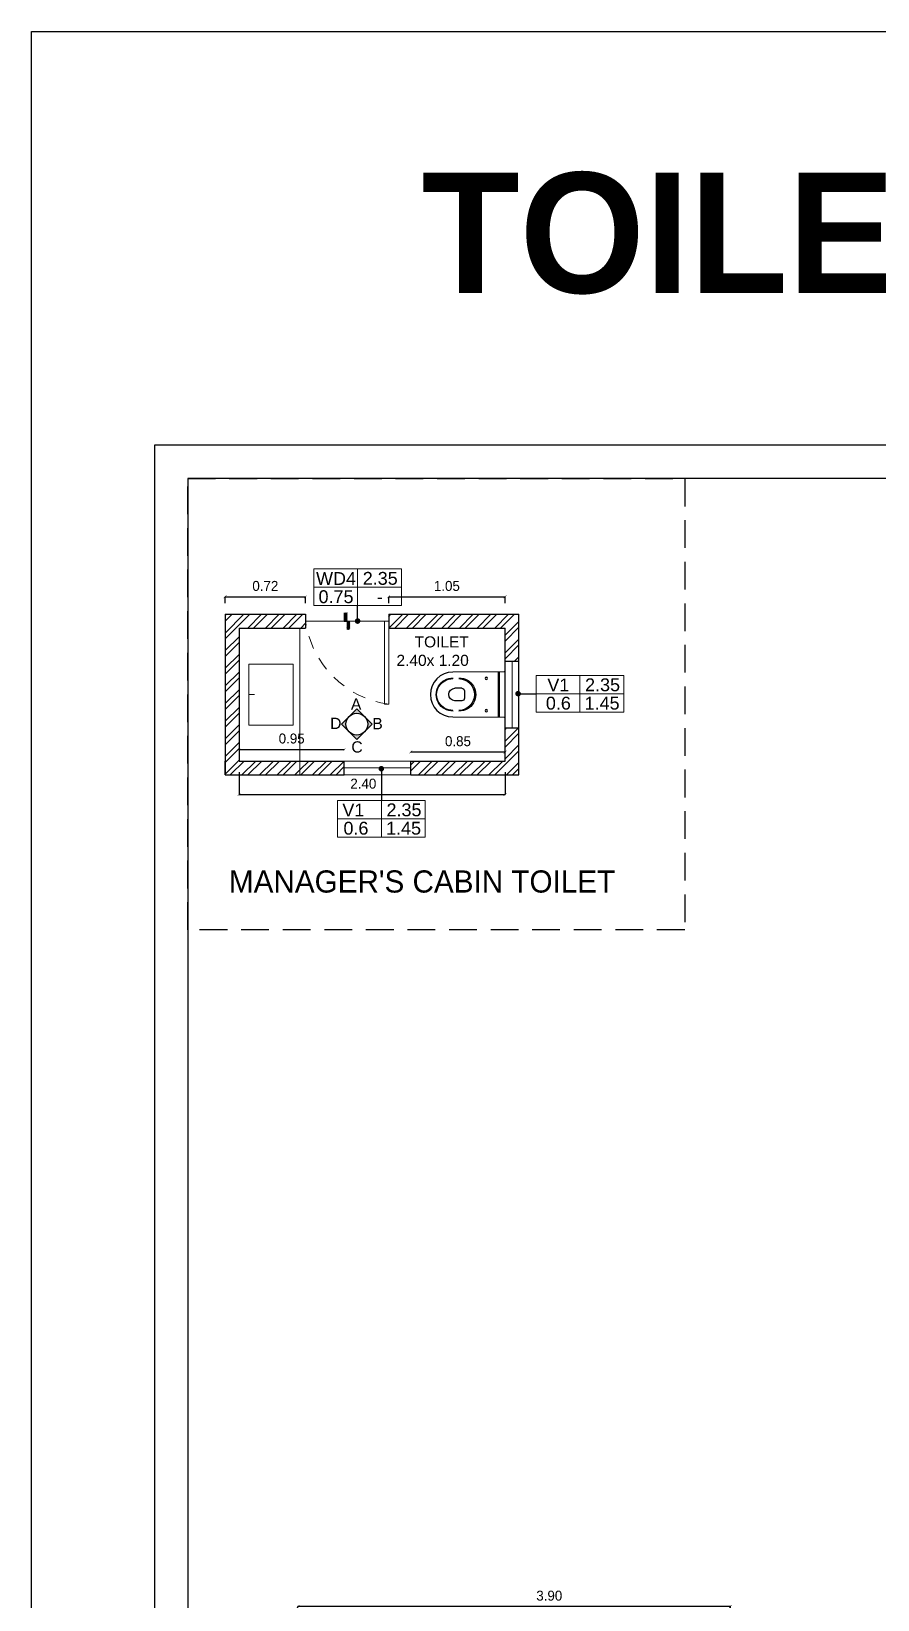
# Model space of a CAD drawing. Header units: metres. Extents: x 494 to 1845, y -666 to 1061.
# Drawn here: x 1396.85 to 1404.48, y 256.14 to 270.29 of the extents above; entities that cross this region are included whole.
import ezdxf

# ---------------------------------------------------------------- set-up
doc = ezdxf.new("R2010")
doc.units = ezdxf.units.M
doc.header["$MEASUREMENT"] = 0
for name, pattern in [('1', [0]), ('ACAD_ISO02W100', [15, 12, -3]), ('DASHED2', [0.375, 0.25, -0.125])]:
    doc.linetypes.add(name, pattern=pattern)
doc.layers.get('Defpoints').update_dxf_attribs({"color": 12})
for name, color, linetype, lineweight in [('.', 7, 'Continuous', 5), ('toilet', 8, 'Continuous', 0), ('VDA-DOOR', 23, 'Continuous', 5), ('VDA-DW TAGS', 4, 'Continuous', 9), ('VDA-ELEV LINES', 8, 'Continuous', 9), ('VDA-PLUMBING', 8, 'Continuous', 13), ('VDA-WALL', 250, 'Continuous', 25), ('VDA-WINDOW', 5, 'Continuous', 9)]:
    doc.layers.add(name, color=color, linetype=linetype, lineweight=lineweight)
for name, color, linetype in [('A-AREA', 1, 'Continuous'), ('A-TAGS', 210, 'Continuous'), ('Flooring', 250, 'Continuous'), ('SHEET', 7, 'Continuous'), ('TILE DROP', 180, '1'), ('TOILET FIXTURES', 8, 'Continuous'), ('VDA DIMENSION', 8, 'Continuous'), ('VDA-DIM', 252, '1'), ('VDA-TEXT', 250, '1'), ('VDA-WALL HATCH', 252, 'Continuous')]:
    doc.layers.add(name, color=color, linetype=linetype)
doc.styles.add('0.2', font='arial.ttf', dxfattribs={"height": 0.2})
doc.styles.add('arial', font='arial.ttf', dxfattribs={"height": 0.3})
doc.styles.add('RS', font='GOTHIC.TTF')
doc.styles.get("Standard").update_dxf_attribs({"font": 'arial.ttf'})
doc.dimstyles.new('SMALL-1', dxfattribs={"dimtxt": 0.16, "dimasz": 0.035, "dimexe": 0, "dimexo": 0.1, "dimgap": 0.05, "dimtad": 1, "dimzin": 0, "dimdsep": 46, "dimtxsty": 'RS', "dimblk": 'DOT', "dimcen": 2.5, "dimclrd": 256, "dimclre": 256, "dimclrt": 5, "dimadec": 0, "dimazin": 0, "dimtfac": 1, "dimtdec": 3, "dimtofl": 0, "dimtmove": 0, "dimatfit": 3, "dimfxl": 0, "dimtolj": 1, "dimtzin": 0, "dimarcsym": 0})
pattern_1 = [(45, (-117.6834508248317, -117.68349106726), (-0.0795495128834866, 0.0795495128834866), []), (45, (-117.6304178163316, -117.68349106726), (-0.0795495128834866, 0.0795495128834866), [])]
pattern_2 = [(135.0000000000001, (-4.440892098500626e-16, 0.375), (-0.004419417382415919, -0.004419417382415927), [])]

# ---------------------------------------------------------------- blocks, each defined once
blk = doc.blocks.new('_ArchTick')
at = {"color": 0, "linetype": 'ByBlock', "const_width": 0.15}
blk.add_lwpolyline([(-0.5, -0.5), (0.5, 0.5)], dxfattribs=at)
blk = doc.blocks.new('*D530')
at = {"layer": 'Defpoints', "color": 0}
for p in [(1401.123430573844, 265.1854664791794), (1400.073437270441, 265.0287383270858), (1401.123430573844, 265.0287383270858)]:
    blk.add_point(p, dxfattribs=at)
at = {"layer": 'VDA-DIM', "lineweight": -2}
for p, q in [((1400.073437270441, 265.1287383270858), (1400.073437270441, 265.1854664791794)), ((1400.073437270441, 265.1854664791794), (1401.123430573844, 265.1854664791794)), ((1401.123430573844, 265.1287383270858), (1401.123430573844, 265.1854664791794))]:
    blk.add_line(p, q, dxfattribs=at)
at = {"layer": 'VDA-DIM', "lineweight": -2, "xscale": 0.025, "yscale": 0.025, "zscale": 0.025, "rotation": 180}
blk.add_blockref('_ArchTick', (1400.073437270441, 265.1854664791794), dxfattribs=at)
at = {"layer": 'VDA-DIM', "lineweight": -2, "xscale": 0.025, "yscale": 0.025, "zscale": 0.025}
blk.add_blockref('_ArchTick', (1401.123430573844, 265.1854664791794), dxfattribs=at)
at = {"layer": 'VDA-DIM', "color": 5, "insert": (1400.598433922142, 265.2827302453248), "char_height": 0.09, "attachment_point": 5, "style": 'RS'}
blk.add_mtext('\\A1;1.05', dxfattribs=at)
blk = doc.blocks.new('*D531')
at = {"layer": 'Defpoints', "color": 0}
for p in [(1399.323433118578, 265.1854664852721), (1398.598437270441, 265.0287383270858), (1399.323433118578, 265.0287383270858)]:
    blk.add_point(p, dxfattribs=at)
at = {"layer": 'VDA-DIM', "lineweight": -2}
for p, q in [((1398.598437270441, 265.1287383270858), (1398.598437270441, 265.1854664852721)), ((1398.598437270441, 265.1854664852721), (1399.323433118578, 265.1854664852721)), ((1399.323433118578, 265.1287383270858), (1399.323433118578, 265.1854664852721))]:
    blk.add_line(p, q, dxfattribs=at)
at = {"layer": 'VDA-DIM', "lineweight": -2, "xscale": 0.025, "yscale": 0.025, "zscale": 0.025, "rotation": 180}
blk.add_blockref('_ArchTick', (1398.598437270441, 265.1854664852721), dxfattribs=at)
at = {"layer": 'VDA-DIM', "lineweight": -2, "xscale": 0.025, "yscale": 0.025, "zscale": 0.025}
blk.add_blockref('_ArchTick', (1399.323433118578, 265.1854664852721), dxfattribs=at)
at = {"layer": 'VDA-DIM', "color": 5, "insert": (1398.96093519451, 265.2827302514176), "char_height": 0.09, "attachment_point": 5, "style": 'RS'}
blk.add_mtext('\\A1;0.72', dxfattribs=at)
blk = doc.blocks.new('DSFSDFSXDFD')
at = {"layer": 'VDA-PLUMBING', "lineweight": -3}
for p, q in [((-4851328.537607894, -783007.5066046431, -1.776001775254723), (-4851328.94678587, -783007.5066046431, -1.776001775254723)), ((-4851328.538440785, -783007.5157011151, -1.776001775254723), (-4851328.945952996, -783007.5157011151, -1.776001775254723)), ((-4851328.798304164, -783007.8420971865, -1.776001775254723), (-4851328.798304164, -783007.9051043794, -1.776001775254723)), ((-4851328.708531805, -783007.8200216885, -1.776001775254723), (-4851328.775861957, -783007.8200216885, -1.776001775254723)), ((-4851328.686088397, -783007.842465081, -1.776001775254723), (-4851328.686088397, -783007.9054722739, -1.776001775254723))]:
    blk.add_line(p, q, dxfattribs=at)
at = {"layer": 'VDA-PLUMBING', "lineweight": -3, "elevation": -1.776001775254723}
blk.add_lwpolyline([(-4851328.54518069, -783007.4532983436, -0.4158598679387587), (-4851328.537325638, -783007.461197658), (-4851328.540206372, -783007.9246095612, -1), (-4851328.944187411, -783007.9246095612), (-4851328.947068145, -783007.461197658, -0.4158598679388874), (-4851328.939213092, -783007.4532983436)], format="xyb", close=True, dxfattribs=at)
at = {"layer": 'VDA-PLUMBING', "lineweight": -3}
for centre in [(-4851328.888078946, -783007.6216237787, -1.776001775254723), (-4851328.596314837, -783007.6216237787, -1.776001775254723)]:
    blk.add_circle(centre, 0.01122169564471108, dxfattribs=at)
for centre, radius, start, end in [((-4851328.742196881, -783007.8663721918, -1.776001775254723), 0.148856694203309, 358.9852565772135, 181.0147434227865), ((-4851328.742196881, -783007.8719907412, -1.776001775254723), 0.1432535492520892, 1.192908138399502, 178.8070918616005), ((-4851328.742196881, -783007.9250014189, -1.776001775254723), 0.148856694203309, 178.9852565772135, 1.014743422786505), ((-4851328.742196881, -783007.9272448597, -1.776001775254723), 0.143246744260473, 178.9458768199636, 1.054123180036426), ((-4851328.742196881, -783007.9054722739, -1.776001775254723), 0.05610847822355529, 180, 270), ((-4851328.775861957, -783007.842465081, -1.776001775254723), 0.02244339128942216, 90, 180), ((-4851328.742196881, -783007.9054722739, -1.776001775254723), 0.05610847822355529, 270, 0), ((-4851328.708531805, -783007.842465081, -1.776001775254723), 0.02244339128942216, 0, 90)]:
    blk.add_arc(centre, radius, start, end, dxfattribs=at)
blk = doc.blocks.new('wb')
at = {"layer": 'VDA-PLUMBING'}
blk.add_line((0, 0), (0, -0.05031763110309839), dxfattribs=at)
at = {"layer": 'VDA-PLUMBING', "elevation": -0.7094465621008812}
blk.add_lwpolyline([(-0.2750000000596629, -0.4000000000014552), (-0.2750000000596629, 0), (0.2749999999432475, 0), (0.2749999999432475, -0.4000000000014552)], close=True, dxfattribs=at)
blk = doc.blocks.new('FGFGDFG')
at = {"layer": 'VDA-DOOR'}
for p, q in [((2885.550436904467, -2510.215094113677, -0.0028516818295958), (2885.550436904467, -2509.465094113677, -0.0028516818295958)), ((2885.550436904467, -2509.465094113677, -0.0028516818295958), (2885.588408747094, -2509.465094113677, -0.0028516818295958)), ((2885.588408747094, -2509.465094113677, -0.0028516818295958), (2885.588408747094, -2510.215094113677, -0.0028516818295958)), ((2885.588408747094, -2510.215094113677, -0.0028516818295958), (2885.550436904467, -2510.215094113677, -0.0028516818295958))]:
    blk.add_line(p, q, dxfattribs=at)
at = {"layer": 'VDA-DOOR', "linetype": 'ACAD_ISO02W100', "ltscale": 0.01}
blk.add_arc((2885.709383303022, -2510.336068669635, -0.0028516818295958), 0.8793358404296406, 97.90754138939963, 172.092458608656, dxfattribs=at)
blk = doc.blocks.new('_Dot')
at = {"color": 0, "linetype": 'ByBlock', "lineweight": -2}
blk.add_line((-0.5, 0), (-1, 0), dxfattribs=at)
at = {"color": 0, "linetype": 'ByBlock', "const_width": 0.5}
blk.add_lwpolyline([(-0.25, 0, 1), (0.25, 0, 1)], format="xyb", close=True, dxfattribs=at)
blk = doc.blocks.new('WD4')
at = {"layer": 'VDA-DW TAGS'}
for p, q in [((1523.82759115453, 276.9801576190598), (1523.82759115453, 277.3110322087863)), ((1524.222331358282, 277.1455949139249), (1523.432850950771, 277.1455949139249))]:
    blk.add_line(p, q, dxfattribs=at)
blk.add_lwpolyline([(1524.222331358282, 277.31103220879), (1523.432850950771, 277.31103220879), (1523.432850950771, 276.9801576190598), (1524.222331358282, 276.9801576190598)], close=True, dxfattribs=at)
at = {"layer": 'VDA-DW TAGS', "char_height": 0.1159809851405905, "attachment_point": 8, "style": 'arial'}
for s, insert, width in [('WD4', (1523.633065192482, 277.166256333317), 0.2822932409837917), ('2.35', (1524.031707547316, 277.166256333317), 0.2822932409837917), ('0.75', (1523.633065192482, 277.0008190384519), 0.275840167237977), ('{\\fArial|b0|i0|c0|p34;-}', (1524.027805396234, 277.0008190384519), 0.3661736348513708)]:
    blk.add_mtext(s, dxfattribs=dict(at, insert=insert, width=width))
blk = doc.blocks.new('*D532')
at = {"layer": 'Defpoints', "color": 0}
for p in [(1399.67342545891, 263.8093687201712), (1398.72342545891, 263.7037112570302), (1399.67342545891, 263.703588025148)]:
    blk.add_point(p, dxfattribs=at)
at = {"layer": 'VDA DIMENSION', "lineweight": -2}
for p, q in [((1398.72342545891, 263.8037112570302), (1398.72342545891, 263.8093687201712)), ((1398.72342545891, 263.8093687201712), (1399.67342545891, 263.8093687201712)), ((1399.67342545891, 263.803588025148), (1399.67342545891, 263.8093687201712))]:
    blk.add_line(p, q, dxfattribs=at)
at = {"layer": 'VDA DIMENSION', "lineweight": -2, "xscale": 0.025, "yscale": 0.025, "zscale": 0.025, "rotation": 180}
blk.add_blockref('_ArchTick', (1398.72342545891, 263.8093687201712), dxfattribs=at)
at = {"layer": 'VDA DIMENSION', "lineweight": -2, "xscale": 0.025, "yscale": 0.025, "zscale": 0.025}
blk.add_blockref('_ArchTick', (1399.67342545891, 263.8093687201712), dxfattribs=at)
at = {"layer": 'VDA DIMENSION', "color": 5, "insert": (1399.19842545891, 263.9066324863167), "char_height": 0.09, "attachment_point": 5, "style": 'RS'}
blk.add_mtext('\\A1;0.95', dxfattribs=at)
blk = doc.blocks.new('V1')
at = {"layer": 'VDA-DW TAGS'}
for p, q in [((1525.345971780803, 322.8255013930478), (1525.345971780803, 323.1563759827781)), ((1525.740711984555, 322.9909386879129), (1524.950971780803, 322.9909386879129))]:
    blk.add_line(p, q, dxfattribs=at)
blk.add_lwpolyline([(1525.740711984555, 323.1563759827781), (1524.950971780803, 323.1563759827781), (1524.950971780803, 322.8255013930478), (1525.740711984555, 322.8255013930478)], close=True, dxfattribs=at)
at = {"layer": 'VDA-DW TAGS', "char_height": 0.1159809851405905, "attachment_point": 8, "style": 'arial'}
for s, insert, width in [('V1', (1525.093642404539, 323.0116001073051), 0.2822932409837917), ('2.35', (1525.550088173589, 323.0116001073051), 0.2822932409837917), ('0.6', (1525.116763770219, 322.84616281244), 0.275840167237977), ('1.45', (1525.546186022507, 322.84616281244), 0.3661736348513708)]:
    blk.add_mtext(s, dxfattribs=dict(at, insert=insert, width=width))
blk = doc.blocks.new('fgfdsgfdg')
at = {"layer": 'VDA-DW TAGS'}
for p, q in [((0, -0.1654372948651144), (0, 0.1654372948651144)), ((0.3947402037520078, 0), (-0.3947402037520078, 0))]:
    blk.add_line(p, q, dxfattribs=at)
blk.add_lwpolyline([(0.3947402037520078, 0.1654372948651144), (-0.3947402037520078, 0.1654372948651144), (-0.3947402037520078, -0.1654372948614764), (0.3947402037520078, -0.1654372948614764)], close=True, dxfattribs=at)
at = {"layer": 'VDA-DW TAGS', "char_height": 0.1159809851405905, "attachment_point": 8, "style": 'arial'}
for s, insert, width in [('V1', (-0.1945259620479192, 0.02066141939212685), 0.2822932409837917), ('2.35', (0.2041163927860907, 0.02066141939212685), 0.2822932409837917), ('0.6', (-0.1945259620479192, -0.1447758754693496), 0.275840167237977), ('1.45', (0.2002142417040886, -0.1447758754693496), 0.3661736348513708)]:
    blk.add_mtext(s, dxfattribs=dict(at, insert=insert, width=width))
blk = doc.blocks.new('*D533')
at = {"layer": 'Defpoints', "color": 0}
for p in [(1400.27342545891, 263.7850831920609), (1400.27342545891, 263.703588025148), (1401.123430573844, 263.7037274717516)]:
    blk.add_point(p, dxfattribs=at)
at = {"layer": 'VDA DIMENSION', "lineweight": -2}
for p, q in [((1400.27342545891, 263.7850831920609), (1400.27342545891, 263.7850831920609)), ((1401.123430573844, 263.7850831920609), (1400.27342545891, 263.7850831920609)), ((1401.123430573844, 263.7850831920609), (1401.123430573844, 263.7850831920609))]:
    blk.add_line(p, q, dxfattribs=at)
at = {"layer": 'VDA DIMENSION', "lineweight": -2, "xscale": 0.025, "yscale": 0.025, "zscale": 0.025, "rotation": 180}
blk.add_blockref('_ArchTick', (1400.27342545891, 263.7850831920609), dxfattribs=at)
at = {"layer": 'VDA DIMENSION', "lineweight": -2, "xscale": 0.025, "yscale": 0.025, "zscale": 0.025}
blk.add_blockref('_ArchTick', (1401.123430573844, 263.7850831920609), dxfattribs=at)
at = {"layer": 'VDA DIMENSION', "color": 5, "insert": (1400.698428016377, 263.8823469582064), "char_height": 0.09, "attachment_point": 5, "style": 'RS'}
blk.add_mtext('\\A1;0.85', dxfattribs=at)
blk = doc.blocks.new('4545')
at = {"layer": '.'}
h = blk.add_hatch(color=256, dxfattribs=at)
h.dxf.hatch_style = 1
h.paths.add_polyline_path([(35508.49449290409, -1448.682863141616), (35510.40992764257, -1446.76742840294), (35512.32536238128, -1448.682863141619, 0.4142135623861852), (35508.49449290421, -1448.682863141734)])
h.paths.add_polyline_path([(35508.49449290421, -1452.513732618514, 0.4142135623861853), (35512.32536238128, -1452.513732618629), (35510.40992764257, -1454.429167357308), (35508.49449290409, -1452.513732618632)])
h.paths.add_polyline_path([(35506.57905816579, -1450.598297880124), (35508.49449290421, -1448.682863141734, 0.4142135623423947), (35508.49449290409, -1452.513732618632)])
h.paths.add_polyline_path([(35512.32536238128, -1448.682863141619), (35514.24079711981, -1450.598297880124), (35512.32536238128, -1452.513732618629, 0.1989123673816632), (35513.11876142782, -1450.598297880124, 0.1989123673816633)])
blk.add_circle((35510.4099276428, -1450.598297880124), 2.708833785013331)
at = {"layer": 'Flooring', "lineweight": -2}
for p, q in [((35510.40992764257, -1446.76742840294), (35506.57905816579, -1450.598297880124)), ((35514.24079711981, -1450.598297880124), (35510.40992764257, -1446.76742840294)), ((35506.57905816579, -1450.598297880124), (35510.40992764257, -1454.429167357308)), ((35510.40992764257, -1454.429167357308), (35514.24079711981, -1450.598297880124))]:
    blk.add_line(p, q, dxfattribs=at)
at = {"layer": 'A-TAGS', "color": 0, "ltscale": 5, "char_height": 2.799999999999998, "attachment_point": 2, "style": 'arial'}
for s, insert, width in [('{\\T0.9;D}', (35505.05246459664, -1448.997473006637, 12.1688609765625), 2.400244170174116), ('{\\T0.9;B}', (35515.42361218541, -1449.050615892431, 12.1688609765625), 2.075441567409139), ('{\\T0.9;C}', (35510.32877666254, -1454.841433643281, 12.1688609765625), 2.724943134584461)]:
    blk.add_mtext(s, dxfattribs=dict(at, insert=insert, width=width))
at = {"layer": 'toilet', "color": 0, "lineweight": 5, "insert": (35510.11698568748, -1444.224748431868, 12.1688609765625), "char_height": 2.799999999999998, "width": 2.833245214962515, "attachment_point": 2, "style": 'arial'}
blk.add_mtext('{\\T0.9;A}', dxfattribs=at)
blk = doc.blocks.new('TT-level diff-flat-14')
at = {"layer": 'TILE DROP'}
h = blk.add_hatch(dxfattribs=at)
h.set_pattern_fill('ANSI31', color=256, scale=0.05, angle=90.00000000000006, style=0)
h.set_pattern_definition(pattern_2)
h.paths.add_polyline_path([(-0.07499999999998863, 0.02500000000000568), (-0.07499999999998863, 0), (0, 0), (0, 0.02500000000000568)])
h = blk.add_hatch(dxfattribs=at)
h.set_pattern_fill('ANSI31', color=256, scale=0.05, angle=90.00000000000006, style=0)
h.set_pattern_definition(pattern_2)
h.paths.add_polyline_path([(0, 0), (0, -0.02500000000000568), (0.07499999999998863, -0.02500000000000568), (0.07499999999998863, 0)])
for points in [[(0, 0), (-0.07499999999998863, 0)], [(0.07499999999998863, -0.02500000000000568), (0, -0.02500000000000568), (0, 0), (-0.07499999999998863, 0)]]:
    blk.add_lwpolyline(points, dxfattribs=at)
blk = doc.blocks.new('*D534')
at = {"layer": 'Defpoints', "color": 0}
for p in [(1398.72344010396, 263.7037320757159), (1401.123430573844, 263.7037274717516), (1401.123430573844, 263.4021829570509)]:
    blk.add_point(p, dxfattribs=at)
at = {"layer": 'VDA DIMENSION', "lineweight": -2}
for p, q in [((1398.72344010396, 263.6037320757159), (1398.72344010396, 263.4021829570509)), ((1401.123430573844, 263.6037274717515), (1401.123430573844, 263.4021829570509)), ((1398.72344010396, 263.4021829570509), (1401.123430573844, 263.4021829570509))]:
    blk.add_line(p, q, dxfattribs=at)
at = {"layer": 'VDA DIMENSION', "lineweight": -2, "xscale": 0.025, "yscale": 0.025, "zscale": 0.025, "rotation": 180}
blk.add_blockref('_ArchTick', (1398.72344010396, 263.4021829570509), dxfattribs=at)
at = {"layer": 'VDA DIMENSION', "lineweight": -2, "xscale": 0.025, "yscale": 0.025, "zscale": 0.025}
blk.add_blockref('_ArchTick', (1401.123430573844, 263.4021829570509), dxfattribs=at)
at = {"layer": 'VDA DIMENSION', "color": 5, "insert": (1399.844887298359, 263.4994467231963), "char_height": 0.09, "attachment_point": 5, "style": 'RS'}
blk.add_mtext('\\A1;2.40', dxfattribs=at)
blk = doc.blocks.new('*D568')
at = {"layer": 'Defpoints', "color": 0}
for p in [(1399.255321411163, 256.0781939210804), (1403.155321411377, 255.580942458628), (1399.255321411163, 255.455942458628)]:
    blk.add_point(p, dxfattribs=at)
at = {"layer": 'VDA DIMENSION', "lineweight": -2}
for p, q in [((1399.255321411163, 255.7781939210803), (1399.255321411163, 256.0781939210804)), ((1403.155321411377, 256.0781939210804), (1399.255321411163, 256.0781939210804)), ((1403.155321411377, 255.7781939210803), (1403.155321411377, 256.0781939210804))]:
    blk.add_line(p, q, dxfattribs=at)
at = {"layer": 'VDA DIMENSION', "lineweight": -2, "xscale": 0.025, "yscale": 0.025, "zscale": 0.025, "rotation": 180}
blk.add_blockref('_ArchTick', (1399.255321411163, 256.0781939210804), dxfattribs=at)
at = {"layer": 'VDA DIMENSION', "lineweight": -2, "xscale": 0.025, "yscale": 0.025, "zscale": 0.025}
blk.add_blockref('_ArchTick', (1403.155321411377, 256.0781939210804), dxfattribs=at)
at = {"layer": 'VDA DIMENSION', "color": 5, "insert": (1401.521970146415, 256.1754576872258), "char_height": 0.09, "attachment_point": 5, "style": 'RS'}
blk.add_mtext('\\A1;3.90', dxfattribs=at)

msp = doc.modelspace()

# ---------------------------------------------------------------- hatches: boundary and pattern name
at = {"layer": 'VDA-WALL HATCH'}
h = msp.add_hatch(dxfattribs=at)
h.set_pattern_fill('ANSI32', color=256, scale=0.3)
h.set_pattern_definition(pattern_1)
h.paths.add_polyline_path([(1398.598437270441, 263.5787274717516), (1398.598433112488, 265.0287383270858), (1399.323437270441, 265.0287380378582), (1399.323437270441, 264.9662380378578, 1.941150240547529e-09), (1399.323437270441, 264.966238031095), (1399.323433118578, 264.9037383270858), (1398.723437270441, 264.9037380295312), (1398.72344010396, 263.7037320757159), (1399.273437270441, 263.7036486771627), (1399.273437270441, 263.5787274717516), (1398.72342545891, 263.5787274717516)])
h = msp.add_hatch(dxfattribs=at)
h.set_pattern_fill('ANSI32', color=256, scale=0.3)
h.set_pattern_definition(pattern_1)
h.paths.add_polyline_path([(1400.073437270441, 264.9037383270858), (1401.123430573844, 264.9037383270858), (1401.123430573844, 264.6037376739756), (1401.248430573844, 264.6037376739756), (1401.248430573844, 265.0287383270858), (1400.073437270441, 265.0287380378582)])
h = msp.add_hatch(dxfattribs=at)
h.set_pattern_fill('ANSI32', color=256, scale=0.3)
h.set_pattern_definition(pattern_1)
h.paths.add_polyline_path([(1400.27342545891, 263.7037274717516), (1400.27342545891, 263.5787274717516), (1401.24842545891, 263.5787274717516), (1401.248430573844, 263.7037380378582), (1401.248430573844, 264.0037376739755), (1401.123430573844, 264.0037376739755), (1401.123430573844, 263.7037274717516)])
h = msp.add_hatch(dxfattribs=at)
h.set_pattern_fill('ANSI32', color=256, scale=0.3)
h.set_pattern_definition(pattern_1)
h.paths.add_polyline_path([(1399.273437270441, 263.5787274717516), (1399.67342545891, 263.5787274717516), (1399.67342545891, 263.703588025148), (1399.273437270441, 263.7036486771627)])

# ---------------------------------------------------------------- linework, layer by layer
at = {"color": 6}
msp.add_lwpolyline([(1396.850594924157, 270.2853344653562), (1440.705251404225, 270.2853344653562), (1440.705251404225, 183.5537080275993), (1396.850594924157, 183.5537080275993)], close=True, dxfattribs=at)
at = {"color": 8, "linetype": 'DASHED2'}
msp.add_lwpolyline([(1402.743570939592, 262.1805653573733), (1398.260883910023, 262.1805653573733), (1398.260883910023, 266.2511944893672), (1402.743570939592, 266.2511944893672)], close=True, dxfattribs=at)
at = {"layer": 'A-AREA'}
msp.add_lwpolyline([(1398.72342545891, 263.5787274717516), (1399.67342545891, 263.5787258464093)], dxfattribs=at)
at = {"layer": 'SHEET'}
for points in [[(1414.882356584432, 266.5517939873018), (1397.960284412001, 266.5517939873018), (1397.960284412001, 242.6191490580425), (1414.882356584432, 242.6191490580425)], [(1414.581757086411, 266.2511944893672), (1398.260883910023, 266.2511944893672), (1398.260883910023, 242.9197485559771), (1414.581757086411, 242.9197485559771)]]:
    msp.add_lwpolyline(points, close=True, dxfattribs=at)
at = {"layer": 'VDA-DOOR'}
msp.add_line((1399.323437270441, 264.966238031095), (1400.073437270441, 264.966238031095, -1.776078490780015), dxfattribs=at)
at = {"layer": 'VDA-ELEV LINES'}
for p, q in [((1401.123430573844, 264.6037376739756), (1401.123430573844, 264.0037376739755, -1.776078490780015)), ((1401.248430573844, 264.6037376739756), (1401.248430573844, 264.0037376739755, -1.776078490780015)), ((1399.67342545891, 263.703588025148), (1400.27342545891, 263.703588025148, -1.776078490780015)), ((1400.27342545891, 263.5787274717516), (1399.67342545891, 263.5787274717516, -1.776078490780015))]:
    msp.add_line(p, q, dxfattribs=at)
at = {"layer": 'VDA-PLUMBING'}
msp.add_line((1399.273437270441, 264.9037380378581), (1399.273437270441, 263.5786961512213, -1.776078490780015), dxfattribs=at)
at = {"layer": 'VDA-WALL'}
for p, q in [((1398.598433112488, 265.0287383270858), (1399.323433118578, 265.0287383270858, -1.776078490780015)), ((1398.598437270441, 265.0287380283722), (1398.598437270441, 263.5786921906066, -1.776078490780015)), ((1399.323437270441, 265.0287380378582), (1399.323437270441, 264.9037380378582, -1.776078490780015)), ((1400.073433118578, 265.0287383270858), (1401.248430573844, 265.0287383270858, -1.776078490780015)), ((1400.073437270441, 265.0287380378582), (1400.073437270441, 264.9037380378582, -1.776078490780015)), ((1401.248430573844, 263.7037380378582), (1401.248430573844, 265.0287383270858, -1.776078490780015)), ((1398.723433112119, 264.9037383270858), (1399.323433118578, 264.9037383270858, -1.776078490780015)), ((1398.723437270441, 264.9037380295312), (1398.72344010396, 263.7037320757159, -1.776078490780015)), ((1400.073433118578, 264.9037383270858), (1401.123426421982, 264.9037383270858, -1.776078490780015)), ((1401.123430573844, 263.7037274717516), (1401.123430573844, 264.9037383270858, -1.776078490780015)), ((1401.123430573844, 264.6037376739756), (1401.248430573844, 264.6037376739756, -1.776078490780015)), ((1401.123430573844, 264.0037376739755), (1401.248430573844, 264.0037376739755, -1.776078490780015)), ((1398.59842545891, 263.5787274717516), (1398.59842545891, 263.7037274717516, -1.776078490780015)), ((1398.72344010396, 263.7037320757159), (1399.67342545891, 263.703588025148, -1.776078490780015)), ((1399.67342545891, 263.5787274717516), (1399.67342545891, 263.703588025148, -1.776078490780015)), ((1400.27342545891, 263.7037274717516), (1401.123430573844, 263.7037274717516, -1.776078490780015)), ((1400.27342545891, 263.5787274717516), (1400.27342545891, 263.7037274717516, -1.776078490780015)), ((1401.24842545891, 263.5787274717516), (1401.24842545891, 263.7037274717516, -1.776078490780015)), ((1398.59842545891, 263.5787274717516), (1399.67342545891, 263.5787274717516, -1.776078490780015)), ((1400.073433118578, 263.5786964404636), (1400.073433118578, 263.5786924798342, -1.776078490780015)), ((1400.27342545891, 263.5787274717516), (1401.24842545891, 263.5787274717516, -1.776078490780015)), ((1401.123430573844, 263.5786954133339), (1401.123430573844, 263.5787418488088, -1.776078490780015))]:
    msp.add_line(p, q, dxfattribs=at)
at = {"layer": 'VDA-WINDOW'}
for p, q in [((1401.185930573844, 264.6037376739756), (1401.185930573844, 264.0037376739755, -1.776078490780015)), ((1400.27342545891, 263.6412274717516), (1399.67342545891, 263.6412274717516, -1.776078490780015))]:
    msp.add_line(p, q, dxfattribs=at)

# ---------------------------------------------------------------- block references
at = {"lineweight": 5, "xscale": 0.0363621869544943, "yscale": 0.0363621869544943, "zscale": 0.0363621869544943}
msp.add_blockref('4545', (108.5497668471785, 316.7832139270599), dxfattribs=at)
at = {"layer": 'TILE DROP', "xscale": -1, "rotation": 270}
msp.add_blockref('TT-level diff-flat-14', (1399.698437270441, 264.966238031095), dxfattribs=at)
at = {"layer": 'TOILET FIXTURES', "color": 252, "rotation": 90.00000000000001}
msp.add_blockref('wb', (1398.81225627035, 264.3037350526236), dxfattribs=at)
at = {"layer": 'TOILET FIXTURES', "color": 252, "xscale": -1, "rotation": 270}
msp.add_blockref('DSFSDFSXDFD', (784408.5767289182, 4851593.045934564), dxfattribs=at)
at = {"layer": 'VDA-DOOR', "xscale": -1, "rotation": 180}
msp.add_blockref('FGFGDFG', (-1485.514971476653, -2245.248856075819), dxfattribs=at)
at = {"layer": 'VDA-DW TAGS'}
for name, p in [('WD4', (-124.0344042092238, -11.87417172841356)), ('fgfdsgfdg', (1401.798491890066, 264.3113175096409)), ('V1', (-125.3385254724574, -59.80778008360267))]:
    msp.add_blockref(name, p, dxfattribs=at)

# ---------------------------------------------------------------- texts
at = {"layer": 'VDA-TEXT', "insert": (1400.368554814207, 269.0116106737855), "char_height": 1.085342243696087, "width": 48.61357554791488, "attachment_point": 1}
msp.add_mtext('{\\fCentury Gothic|b1|i0|c0|p34;TOILET DETAILS}', dxfattribs=at)
at = {"layer": 'VDA-TEXT'}
for s, insert, char_height, width, attachment_point, style in [('TOILET\\P2.40x 1.20', (1400.796220057512, 264.8288035375224), 0.1, 1.314504061156185e-11, 3, 'arial'), ("{\\fCentury Gothic|b0|i0|c0|p34;MANAGER'S CABIN TOILET}", (1400.374592364152, 262.7175641804817), 0.2, 3.711643728778157, 2, '0.2')]:
    msp.add_mtext(s, dxfattribs=dict(at, insert=insert, char_height=char_height, width=width, attachment_point=attachment_point, style=style))

# ---------------------------------------------------------------- dimensions: what is measured, and where the dimension line sits
at = {"layer": 'VDA DIMENSION', "color": 18, "true_color": 0x000000}
for base, p1, p2, picture, middle in [((1399.67342545891, 263.8093687201712, -1.776078490780015), (1398.72342545891, 263.7037112570302, -1.776078490780015), (1399.67342545891, 263.703588025148, -1.776078490780015), '*D532', (1399.19842545891, 263.9066324863167, -1.776078490780015)), ((1400.27342545891, 263.7850831920609, -1.776078490780015), (1401.123430573844, 263.7037274717516), (1400.27342545891, 263.703588025148, -1.776078490780015), '*D533', (1400.698428016377, 263.8823469582064, -1.776078490780015))]:
    dim = msp.add_linear_dim(base=base, p1=p1, p2=p2, dimstyle='SMALL-1', override={"dimtxt": 0.09, "dimasz": 0.025, "dimblk": 'ArchTick'}, dxfattribs=at)
    dim.commit()
    dim.dimension.update_dxf_attribs({"geometry": picture, "text_midpoint": middle})
dim = msp.add_linear_dim(base=(1401.123430573844, 263.4021829570509, -1.776078490780015), p1=(1398.72344010396, 263.7037320757159), p2=(1401.123430573844, 263.7037274717516, -1.776078490780015), dimstyle='SMALL-1', override={"dimtxt": 0.09, "dimasz": 0.025, "dimblk": 'ArchTick'}, dxfattribs=at)
dim.commit()
dim.dimension.update_dxf_attribs({"geometry": '*D534', "text_midpoint": (1399.844887298359, 263.4021829570509, -1.776078490780015), "dimtype": 160})
dim = msp.add_linear_dim(base=(1399.255321411163, 256.0781939210804), p1=(1403.155321411377, 255.580942458628), p2=(1399.255321411163, 255.455942458628), angle=180, dimstyle='SMALL-1', override={"dimtxt": 0.09, "dimasz": 0.025, "dimblk": 'ArchTick'}, dxfattribs=at)
dim.commit()
dim.dimension.update_dxf_attribs({"geometry": '*D568', "text_midpoint": (1401.521970146415, 256.0781939210804), "dimtype": 160})
at = {"layer": 'VDA-DIM'}
for p1, p2, distance, picture, middle in [((1398.598437270441, 265.0287383270858, -1.776078490774247), (1399.323433118578, 265.0287383270858, -1.776078490780015), 0.15672815818629715, '*D531', (1398.96093519451, 265.2827302514176, -1.776078490780015)), ((1400.073437270441, 265.0287383270858, -1.776078490952818), (1401.123430573844, 265.0287383270858, -1.77608766600798), 0.15672815209359214, '*D530', (1400.598433922142, 265.2827302453248, -1.776078490780015))]:
    dim = msp.add_aligned_dim(p1=p1, p2=p2, distance=distance, dimstyle='SMALL-1', override={"dimtxt": 0.09, "dimasz": 0.025, "dimblk": 'ArchTick'}, dxfattribs=at)
    dim.commit()
    dim.dimension.update_dxf_attribs({"geometry": picture, "text_midpoint": middle})

# ---------------------------------------------------------------- leaders
at = {"layer": 'VDA-DW TAGS'}
for points in [[(1399.793186945306, 264.9662383203225, -1.776056810749456), (1399.793186945306, 265.1059858906462, -1.776056810749456)], [(1401.24101634288, 264.3113175096409, -1.776099053547581), (1401.403751686314, 264.3113175096409, -1.776099053547581)], [(1400.007446308345, 263.6346055900302, -1.776078490780015), (1400.007446308345, 263.3485958991754, -1.776078490780015)]]:
    msp.add_leader(points, dimstyle='SMALL-1', override={"dimasz": 0.05, "dimclrd": 4, "dimldrblk": 'Dot'}, dxfattribs=at)

doc.saveas('drawing.dxf')
